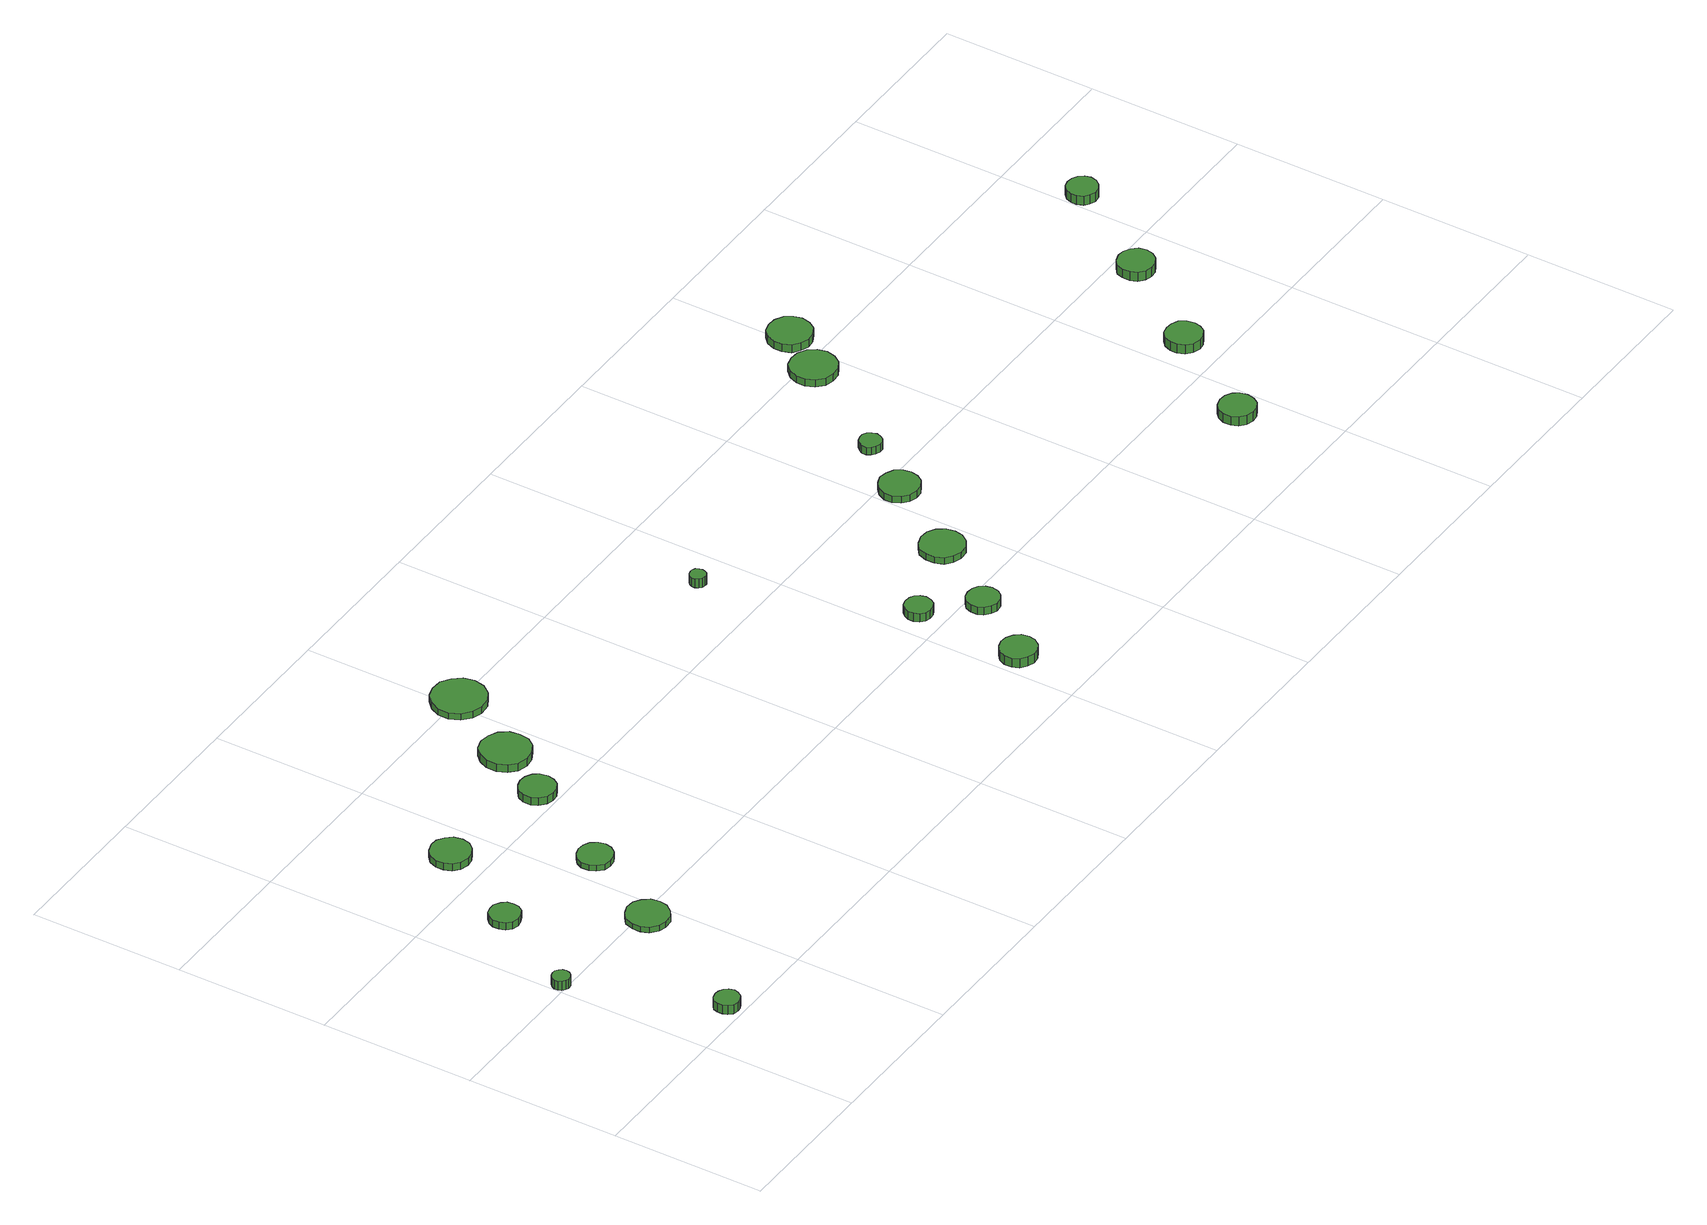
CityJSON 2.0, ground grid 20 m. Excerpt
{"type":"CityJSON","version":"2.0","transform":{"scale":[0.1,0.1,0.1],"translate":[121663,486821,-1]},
"CityObjects":{
"tree1":{"type":"SolitaryVegetationObject","attributes":{"function":"something"},"geometry":[{"type":"MultiSurface","lod":"1","boundaries":[[[0,1,2,3,4,5,6,7,8,9,10,11,12,13,14]],[[15,16,17,18,19,20,21,22,23,24,25,26,27,28,29]],[[0,29,28,1]],[[1,28,27,2]],[[2,27,26,3]],[[3,26,25,4]],[[4,25,24,5]],[[5,24,23,6]],[[6,23,22,7]],[[7,22,21,8]],[[8,21,20,9]],[[9,20,19,10]],[[10,19,18,11]],[[11,18,17,12]],[[12,17,16,13]],[[13,16,15,14]],[[14,15,29,0]]]}]},
"tree2":{"type":"SolitaryVegetationObject","attributes":{"function":"something"},"geometry":[{"type":"MultiSurface","lod":"1","boundaries":[[[30,31,32,33,34,35,36,37,38,39,40,41,42,43,44]],[[45,46,47,48,49,50,51,52,53,54,55,56,57,58,59]],[[30,59,58,31]],[[31,58,57,32]],[[32,57,56,33]],[[33,56,55,34]],[[34,55,54,35]],[[35,54,53,36]],[[36,53,52,37]],[[37,52,51,38]],[[38,51,50,39]],[[39,50,49,40]],[[40,49,48,41]],[[41,48,47,42]],[[42,47,46,43]],[[43,46,45,44]],[[44,45,59,30]]]}]},
"tree3":{"type":"SolitaryVegetationObject","attributes":{"function":"something"},"geometry":[{"type":"MultiSurface","lod":"1","boundaries":[[[60,61,62,63,64,65,66,67,68,69,70,71,72,73,74]],[[75,76,77,78,79,80,81,82,83,84,85,86,87,88,89]],[[60,89,88,61]],[[61,88,87,62]],[[62,87,86,63]],[[63,86,85,64]],[[64,85,84,65]],[[65,84,83,66]],[[66,83,82,67]],[[67,82,81,68]],[[68,81,80,69]],[[69,80,79,70]],[[70,79,78,71]],[[71,78,77,72]],[[72,77,76,73]],[[73,76,75,74]],[[74,75,89,60]]]}]},
"tree4":{"type":"SolitaryVegetationObject","attributes":{"function":"something"},"geometry":[{"type":"MultiSurface","lod":"1","boundaries":[[[90,91,92,93,94,95,96,97,98,99,100,101,102,103,104]],[[105,106,107,108,109,110,111,112,113,114,115,116,117,118,119]],[[90,119,118,91]],[[91,118,117,92]],[[92,117,116,93]],[[93,116,115,94]],[[94,115,114,95]],[[95,114,113,96]],[[96,113,112,97]],[[97,112,111,98]],[[98,111,110,99]],[[99,110,109,100]],[[100,109,108,101]],[[101,108,107,102]],[[102,107,106,103]],[[103,106,105,104]],[[104,105,119,90]]]}]},
"tree5":{"type":"SolitaryVegetationObject","attributes":{"function":"something"},"geometry":[{"type":"MultiSurface","lod":"1","boundaries":[[[120,121,122,123,124,125,126,127,128,129,130,131,132,133,134]],[[135,136,137,138,139,140,141,142,143,144,145,146,147,148,149]],[[120,149,148,121]],[[121,148,147,122]],[[122,147,146,123]],[[123,146,145,124]],[[124,145,144,125]],[[125,144,143,126]],[[126,143,142,127]],[[127,142,141,128]],[[128,141,140,129]],[[129,140,139,130]],[[130,139,138,131]],[[131,138,137,132]],[[132,137,136,133]],[[133,136,135,134]],[[134,135,149,120]]]}]},
"tree6":{"type":"SolitaryVegetationObject","attributes":{"function":"something"},"geometry":[{"type":"MultiSurface","lod":"1","boundaries":[[[150,151,152,153,154,155,156,157,158,159,160,161,162,163,164]],[[165,166,167,168,169,170,171,172,173,174,175,176,177,178,179]],[[150,179,178,151]],[[151,178,177,152]],[[152,177,176,153]],[[153,176,175,154]],[[154,175,174,155]],[[155,174,173,156]],[[156,173,172,157]],[[157,172,171,158]],[[158,171,170,159]],[[159,170,169,160]],[[160,169,168,161]],[[161,168,167,162]],[[162,167,166,163]],[[163,166,165,164]],[[164,165,179,150]]]}]},
"tree7":{"type":"SolitaryVegetationObject","attributes":{"function":"something"},"geometry":[{"type":"MultiSurface","lod":"1","boundaries":[[[180,181,182,183,184,185,186,187,188,189,190,191,192,193,194]],[[195,196,197,198,199,200,201,202,203,204,205,206,207,208,209]],[[180,209,208,181]],[[181,208,207,182]],[[182,207,206,183]],[[183,206,205,184]],[[184,205,204,185]],[[185,204,203,186]],[[186,203,202,187]],[[187,202,201,188]],[[188,201,200,189]],[[189,200,199,190]],[[190,199,198,191]],[[191,198,197,192]],[[192,197,196,193]],[[193,196,195,194]],[[194,195,209,180]]]}]},
"tree8":{"type":"SolitaryVegetationObject","attributes":{"function":"something"},"geometry":[{"type":"MultiSurface","lod":"1","boundaries":[[[210,211,212,213,214,215,216,217,218,219,220,221,222,223,224]],[[225,226,227,228,229,230,231,232,233,234,235,236,237,238,239]],[[210,239,238,211]],[[211,238,237,212]],[[212,237,236,213]],[[213,236,235,214]],[[214,235,234,215]],[[215,234,233,216]],[[216,233,232,217]],[[217,232,231,218]],[[218,231,230,219]],[[219,230,229,220]],[[220,229,228,221]],[[221,228,227,222]],[[222,227,226,223]],[[223,226,225,224]],[[224,225,239,210]]]}]},
"tree9":{"type":"SolitaryVegetationObject","attributes":{"function":"something"},"geometry":[{"type":"MultiSurface","lod":"1","boundaries":[[[240,241,242,243,244,245,246,247,248,249,250,251,252,253,254]],[[255,256,257,258,259,260,261,262,263,264,265,266,267,268,269]],[[240,269,268,241]],[[241,268,267,242]],[[242,267,266,243]],[[243,266,265,244]],[[244,265,264,245]],[[245,264,263,246]],[[246,263,262,247]],[[247,262,261,248]],[[248,261,260,249]],[[249,260,259,250]],[[250,259,258,251]],[[251,258,257,252]],[[252,257,256,253]],[[253,256,255,254]],[[254,255,269,240]]]}]},
"tree10":{"type":"SolitaryVegetationObject","attributes":{"function":"something"},"geometry":[{"type":"MultiSurface","lod":"1","boundaries":[[[270,271,272,273,274,275,276,277,278,279,280,281,282,283,284]],[[285,286,287,288,289,290,291,292,293,294,295,296,297,298,299]],[[270,299,298,271]],[[271,298,297,272]],[[272,297,296,273]],[[273,296,295,274]],[[274,295,294,275]],[[275,294,293,276]],[[276,293,292,277]],[[277,292,291,278]],[[278,291,290,279]],[[279,290,289,280]],[[280,289,288,281]],[[281,288,287,282]],[[282,287,286,283]],[[283,286,285,284]],[[284,285,299,270]]]}]},
"tree11":{"type":"SolitaryVegetationObject","attributes":{"function":"something"},"geometry":[{"type":"MultiSurface","lod":"1","boundaries":[[[300,301,302,303,304,305,306,307,308,309,310,311,312,313,314]],[[315,316,317,318,319,320,321,322,323,324,325,326,327,328,329]],[[300,329,328,301]],[[301,328,327,302]],[[302,327,326,303]],[[303,326,325,304]],[[304,325,324,305]],[[305,324,323,306]],[[306,323,322,307]],[[307,322,321,308]],[[308,321,320,309]],[[309,320,319,310]],[[310,319,318,311]],[[311,318,317,312]],[[312,317,316,313]],[[313,316,315,314]],[[314,315,329,300]]]}]},
"tree12":{"type":"SolitaryVegetationObject","attributes":{"function":"something"},"geometry":[{"type":"MultiSurface","lod":"1","boundaries":[[[330,331,332,333,334,335,336,337,338,339,340,341,342,343,344]],[[345,346,347,348,349,350,351,352,353,354,355,356,357,358,359]],[[330,359,358,331]],[[331,358,357,332]],[[332,357,356,333]],[[333,356,355,334]],[[334,355,354,335]],[[335,354,353,336]],[[336,353,352,337]],[[337,352,351,338]],[[338,351,350,339]],[[339,350,349,340]],[[340,349,348,341]],[[341,348,347,342]],[[342,347,346,343]],[[343,346,345,344]],[[344,345,359,330]]]}]},
"tree13":{"type":"SolitaryVegetationObject","attributes":{"function":"something"},"geometry":[{"type":"MultiSurface","lod":"1","boundaries":[[[360,361,362,363,364,365,366,367,368,369,370,371,372,373,374]],[[375,376,377,378,379,380,381,382,383,384,385,386,387,388,389]],[[360,389,388,361]],[[361,388,387,362]],[[362,387,386,363]],[[363,386,385,364]],[[364,385,384,365]],[[365,384,383,366]],[[366,383,382,367]],[[367,382,381,368]],[[368,381,380,369]],[[369,380,379,370]],[[370,379,378,371]],[[371,378,377,372]],[[372,377,376,373]],[[373,376,375,374]],[[374,375,389,360]]]}]},
"tree14":{"type":"SolitaryVegetationObject","attributes":{"function":"something"},"geometry":[{"type":"MultiSurface","lod":"1","boundaries":[[[390,391,392,393,394,395,396,397,398,399,400,401,402,403,404]],[[405,406,407,408,409,410,411,412,413,414,415,416,417,418,419]],[[390,419,418,391]],[[391,418,417,392]],[[392,417,416,393]],[[393,416,415,394]],[[394,415,414,395]],[[395,414,413,396]],[[396,413,412,397]],[[397,412,411,398]],[[398,411,410,399]],[[399,410,409,400]],[[400,409,408,401]],[[401,408,407,402]],[[402,407,406,403]],[[403,406,405,404]],[[404,405,419,390]]]}]},
"tree15":{"type":"SolitaryVegetationObject","attributes":{"function":"something"},"geometry":[{"type":"MultiSurface","lod":"1","boundaries":[[[420,421,422,423,424,425,426,427,428,429,430,431,432,433,434]],[[435,436,437,438,439,440,441,442,443,444,445,446,447,448,449]],[[420,449,448,421]],[[421,448,447,422]],[[422,447,446,423]],[[423,446,445,424]],[[424,445,444,425]],[[425,444,443,426]],[[426,443,442,427]],[[427,442,441,428]],[[428,441,440,429]],[[429,440,439,430]],[[430,439,438,431]],[[431,438,437,432]],[[432,437,436,433]],[[433,436,435,434]],[[434,435,449,420]]]}]},
"tree16":{"type":"SolitaryVegetationObject","attributes":{"function":"something"},"geometry":[{"type":"MultiSurface","lod":"1","boundaries":[[[450,451,452,453,454,455,456,457,458,459,460,461,462,463,464]],[[465,466,467,468,469,470,471,472,473,474,475,476,477,478,479]],[[450,479,478,451]],[[451,478,477,452]],[[452,477,476,453]],[[453,476,475,454]],[[454,475,474,455]],[[455,474,473,456]],[[456,473,472,457]],[[457,472,471,458]],[[458,471,470,459]],[[459,470,469,460]],[[460,469,468,461]],[[461,468,467,462]],[[462,467,466,463]],[[463,466,465,464]],[[464,465,479,450]]]}]},
"tree17":{"type":"SolitaryVegetationObject","attributes":{"function":"something"},"geometry":[{"type":"MultiSurface","lod":"1","boundaries":[[[480,481,482,483,484,485,486,487,488,489,490,491,492,493,494]],[[495,496,497,498,499,500,501,502,503,504,505,506,507,508,509]],[[480,509,508,481]],[[481,508,507,482]],[[482,507,506,483]],[[483,506,505,484]],[[484,505,504,485]],[[485,504,503,486]],[[486,503,502,487]],[[487,502,501,488]],[[488,501,500,489]],[[489,500,499,490]],[[490,499,498,491]],[[491,498,497,492]],[[492,497,496,493]],[[493,496,495,494]],[[494,495,509,480]]]}]},
"tree18":{"type":"SolitaryVegetationObject","attributes":{"function":"something"},"geometry":[{"type":"MultiSurface","lod":"1","boundaries":[[[510,511,512,513,514,515,516,517,518,519,520,521,522,523,524]],[[525,526,527,528,529,530,531,532,533,534,535,536,537,538,539]],[[510,539,538,511]],[[511,538,537,512]],[[512,537,536,513]],[[513,536,535,514]],[[514,535,534,515]],[[515,534,533,516]],[[516,533,532,517]],[[517,532,531,518]],[[518,531,530,519]],[[519,530,529,520]],[[520,529,528,521]],[[521,528,527,522]],[[522,527,526,523]],[[523,526,525,524]],[[524,525,539,510]]]}]},
"tree19":{"type":"SolitaryVegetationObject","attributes":{"function":"something"},"geometry":[{"type":"MultiSurface","lod":"1","boundaries":[[[540,541,542,543,544,545,546,547,548,549,550,551,552,553,554]],[[555,556,557,558,559,560,561,562,563,564,565,566,567,568,569]],[[540,569,568,541]],[[541,568,567,542]],[[542,567,566,543]],[[543,566,565,544]],[[544,565,564,545]],[[545,564,563,546]],[[546,563,562,547]],[[547,562,561,548]],[[548,561,560,549]],[[549,560,559,550]],[[550,559,558,551]],[[551,558,557,552]],[[552,557,556,553]],[[553,556,555,554]],[[554,555,569,540]]]}]},
"tree20":{"type":"SolitaryVegetationObject","attributes":{"function":"something"},"geometry":[{"type":"MultiSurface","lod":"1","boundaries":[[[570,571,572,573,574,575,576,577,578,579,580,581,582,583,584]],[[585,586,587,588,589,590,591,592,593,594,595,596,597,598,599]],[[570,599,598,571]],[[571,598,597,572]],[[572,597,596,573]],[[573,596,595,574]],[[574,595,594,575]],[[575,594,593,576]],[[576,593,592,577]],[[577,592,591,578]],[[578,591,590,579]],[[579,590,589,580]],[[580,589,588,581]],[[581,588,587,582]],[[582,587,586,583]],[[583,586,585,584]],[[584,585,599,570]]]}]},
"tree21":{"type":"SolitaryVegetationObject","attributes":{"function":"something"},"geometry":[{"type":"MultiSurface","lod":"1","boundaries":[[[600,601,602,603,604,605,606,607,608,609,610,611,612,613,614]],[[615,616,617,618,619,620,621,622,623,624,625,626,627,628,629]],[[600,629,628,601]],[[601,628,627,602]],[[602,627,626,603]],[[603,626,625,604]],[[604,625,624,605]],[[605,624,623,606]],[[606,623,622,607]],[[607,622,621,608]],[[608,621,620,609]],[[609,620,619,610]],[[610,619,618,611]],[[611,618,617,612]],[[612,617,616,613]],[[613,616,615,614]],[[614,615,629,600]]]}]},
"tree22":{"type":"SolitaryVegetationObject","attributes":{"function":"something"},"geometry":[{"type":"MultiSurface","lod":"1","boundaries":[[[630,631,632,633,634,635,636,637,638,639,640,641,642,643,644]],[[645,646,647,648,649,650,651,652,653,654,655,656,657,658,659]],[[630,659,658,631]],[[631,658,657,632]],[[632,657,656,633]],[[633,656,655,634]],[[634,655,654,635]],[[635,654,653,636]],[[636,653,652,637]],[[637,652,651,638]],[[638,651,650,639]],[[639,650,649,640]],[[640,649,648,641]],[[641,648,647,642]],[[642,647,646,643]],[[643,646,645,644]],[[644,645,659,630]]]}]}
},
"vertices":[
[24,208,20],[23,212,20],[20,216,20],[16,219,20],[11,219,20],[7,218,20],[3,214,20],[1,210,20],[1,205,20],[3,201,20],[7,198,20],[11,196,20],[16,197,20],[20,199,20],[23,203,20],[23,203,7],[20,199,7],[16,197,7],[11,196,7],[7,198,7],[3,201,7],[1,205,7],[1,210,7],[3,214,7],[7,218,7],[11,219,7],[16,219,7],[20,216,7],[23,212,7],[24,208,7],
[91,18,25],[89,25,25],[85,30,25],[79,33,25],[73,34,25],[66,32,25],[61,28,25],[59,22,25],[59,15,25],[61,9,25],[66,4,25],[73,2,25],[79,3,25],[85,6,25],[89,12,25],[89,12,12],[85,6,12],[79,3,12],[73,2,12],[66,4,12],[61,9,12],[59,15,12],[59,22,12],[61,28,12],[66,32,12],[73,34,12],[79,33,12],[85,30,12],[89,25,12],[91,18,12],
[103,330,17],[102,338,17],[97,344,17],[89,349,17],[81,349,17],[73,347,17],[67,341,17],[64,334,17],[64,326,17],[67,318,17],[73,312,17],[81,310,17],[89,311,17],[97,315,17],[102,322,17],[102,322,7],[97,315,7],[89,311,7],[81,310,7],[73,312,7],[67,318,7],[64,326,7],[64,334,7],[67,341,7],[73,347,7],[81,349,7],[89,349,7],[97,344,7],[102,338,7],[103,330,7],
[199,189,16],[197,200,16],[190,209,16],[181,215,16],[169,216,16],[159,212,16],[150,205,16],[146,194,16],[146,183,16],[150,173,16],[159,165,16],[169,162,16],[181,163,16],[190,169,16],[197,178,16],[197,178,8],[190,169,8],[181,163,8],[169,162,8],[159,165,8],[150,173,8],[146,183,8],[146,194,8],[150,205,8],[159,212,8],[169,216,8],[181,215,8],[190,209,8],[197,200,8],[199,189,8],
[178,447,16],[176,458,16],[169,466,16],[160,472,16],[150,473,16],[139,469,16],[131,462,16],[127,452,16],[127,442,16],[131,432,16],[139,425,16],[150,422,16],[160,423,16],[169,428,16],[176,437,16],[176,437,6],[169,428,6],[160,423,6],[150,422,6],[139,425,6],[131,432,6],[127,442,6],[127,452,6],[131,462,6],[139,469,6],[150,473,6],[160,472,6],[169,466,6],[176,458,6],[178,447,6],
[260,302,15],[258,311,15],[252,319,15],[244,323,15],[235,324,15],[226,321,15],[219,315,15],[215,307,15],[215,297,15],[219,289,15],[226,282,15],[235,280,15],[244,281,15],[252,285,15],[258,293,15],[258,293,7],[252,285,7],[244,281,7],[235,280,7],[226,282,7],[219,289,7],[215,297,7],[215,307,7],[219,315,7],[226,321,7],[235,324,7],[244,323,7],[252,319,7],[258,311,7],[260,302,7],
[333,427,17],[331,437,17],[326,444,17],[317,449,17],[308,450,17],[299,447,17],[291,441,17],[287,432,17],[287,422,17],[291,414,17],[299,407,17],[308,404,17],[317,405,17],[326,410,17],[331,418,17],[331,418,6],[326,410,6],[317,405,6],[308,404,6],[299,407,6],[291,414,6],[287,422,6],[287,432,6],[291,441,6],[299,447,6],[308,450,6],[317,449,6],[326,444,6],[331,437,6],[333,427,6],
[383,497,17],[381,510,17],[373,521,17],[361,527,17],[348,529,17],[335,525,17],[326,516,17],[320,504,17],[320,490,17],[326,478,17],[335,469,17],[348,465,17],[361,467,17],[373,473,17],[381,484,17],[381,484,6],[373,473,6],[361,467,6],[348,465,6],[335,469,6],[326,478,6],[320,490,6],[320,504,6],[326,516,6],[335,525,6],[348,529,6],[361,527,6],[373,521,6],[381,510,6],[383,497,6],
[445,598,15],[442,612,15],[433,623,15],[421,631,15],[406,632,15],[393,628,15],[382,618,15],[376,605,15],[376,591,15],[382,578,15],[393,568,15],[406,564,15],[421,565,15],[433,572,15],[442,584,15],[442,584,6],[433,572,6],[421,565,6],[406,564,6],[393,568,6],[382,578,6],[376,591,6],[376,605,6],[382,618,6],[393,628,6],[406,632,6],[421,631,6],[433,623,6],[442,612,6],[445,598,6],
[854,92,21],[852,102,21],[846,109,21],[837,114,21],[828,115,21],[819,112,21],[811,106,21],[807,97,21],[807,87,21],[811,78,21],[819,72,21],[828,69,21],[837,70,21],[846,75,21],[852,83,21],[852,83,8],[846,75,8],[837,70,8],[828,69,8],[819,72,8],[811,78,8],[807,87,8],[807,97,8],[811,106,8],[819,112,8],[828,115,8],[837,114,8],[846,109,8],[852,102,8],[854,92,8],
[759,482,22],[758,486,22],[756,490,22],[752,492,22],[748,492,22],[744,491,22],[741,488,22],[739,484,22],[739,480,22],[741,476,22],[744,473,22],[748,472,22],[752,472,22],[756,474,22],[758,478,22],[758,478,9],[756,474,9],[752,472,9],[748,472,9],[744,473,9],[741,476,9],[739,480,9],[739,484,9],[741,488,9],[744,491,9],[748,492,9],[752,492,9],[756,490,9],[758,486,9],[759,482,9],
[858,236,18],[856,243,18],[852,249,18],[846,252,18],[838,253,18],[831,251,18],[826,246,18],[823,239,18],[823,232,18],[826,225,18],[831,220,18],[838,218,18],[846,219,18],[852,222,18],[856,228,18],[856,228,6],[852,222,6],[846,219,6],[838,218,6],[831,220,6],[826,225,6],[823,232,6],[823,239,6],[826,246,6],[831,251,6],[838,253,6],[846,252,6],[852,249,6],[856,243,6],[858,236,6],
[915,181,17],[913,189,17],[908,196,17],[901,200,17],[892,201,17],[884,199,17],[877,193,17],[874,185,17],[874,176,17],[877,169,17],[884,163,17],[892,160,17],[901,161,17],[908,165,17],[913,172,17],[913,172,6],[908,165,6],[901,161,6],[892,160,6],[884,163,6],[877,169,6],[874,176,6],[874,185,6],[877,193,6],[884,199,6],[892,201,6],[901,200,6],[908,196,6],[913,189,6],[915,181,6],
[986,277,15],[984,288,15],[977,298,15],[967,304,15],[955,305,15],[944,301,15],[935,294,15],[931,283,15],[931,271,15],[935,260,15],[944,253,15],[955,249,15],[967,250,15],[977,256,15],[984,266,15],[984,266,6],[977,256,6],[967,250,6],[955,249,6],[944,253,6],[935,260,6],[931,271,6],[931,283,6],[935,294,6],[944,301,6],[955,305,6],[967,304,6],[977,298,6],[984,288,6],[986,277,6],
[1054,380,16],[1052,390,16],[1046,399,16],[1036,404,16],[1026,406,16],[1016,402,16],[1008,395,16],[1003,385,16],[1003,375,16],[1008,365,16],[1016,358,16],[1026,355,16],[1036,356,16],[1046,361,16],[1052,370,16],[1052,370,6],[1046,361,6],[1036,356,6],[1026,355,6],[1016,358,6],[1008,365,6],[1003,375,6],[1003,385,6],[1008,395,6],[1016,402,6],[1026,406,6],[1036,404,6],[1046,399,6],[1052,390,6],[1054,380,6],
[1094,452,17],[1092,458,17],[1089,463,17],[1084,466,17],[1078,466,17],[1072,464,17],[1068,460,17],[1065,455,17],[1065,449,17],[1068,444,17],[1072,440,17],[1078,438,17],[1084,438,17],[1089,441,17],[1092,446,17],[1092,446,6],[1089,441,6],[1084,438,6],[1078,438,6],[1072,440,6],[1068,444,6],[1065,449,6],[1065,455,6],[1068,460,6],[1072,464,6],[1078,466,6],[1084,466,6],[1089,463,6],[1092,458,6],[1094,452,6],
[1198,586,16],[1195,598,16],[1188,608,16],[1177,614,16],[1165,615,16],[1153,612,16],[1144,603,16],[1139,592,16],[1139,580,16],[1144,569,16],[1153,560,16],[1165,557,16],[1177,558,16],[1188,564,16],[1195,574,16],[1195,574,6],[1188,564,6],[1177,558,6],[1165,557,6],[1153,560,6],[1144,569,6],[1139,580,6],[1139,592,6],[1144,603,6],[1153,612,6],[1165,615,6],[1177,614,6],[1188,608,6],[1195,598,6],[1198,586,6],
[1384,124,20],[1382,134,20],[1377,141,20],[1368,146,20],[1359,147,20],[1349,144,20],[1342,138,20],[1338,129,20],[1338,119,20],[1342,110,20],[1349,104,20],[1359,101,20],[1368,102,20],[1377,107,20],[1382,115,20],[1382,115,7],[1377,107,7],[1368,102,7],[1359,101,7],[1349,104,7],[1342,110,7],[1338,119,7],[1338,129,7],[1342,138,7],[1349,144,7],[1359,147,7],[1368,146,7],[1377,141,7],[1382,134,7],[1384,124,7],
[1236,644,17],[1233,655,17],[1227,664,17],[1216,670,17],[1205,671,17],[1194,668,17],[1185,660,17],[1181,649,17],[1181,638,17],[1185,627,17],[1194,620,17],[1205,616,17],[1216,617,17],[1227,623,17],[1233,632,17],[1233,632,6],[1227,623,6],[1216,617,6],[1205,616,6],[1194,620,6],[1185,627,6],[1181,638,6],[1181,649,6],[1185,660,6],[1194,668,6],[1205,671,6],[1216,670,6],[1227,664,6],[1233,655,6],[1236,644,6],
[1468,250,20],[1466,260,20],[1461,268,20],[1452,272,20],[1443,273,20],[1433,271,20],[1426,264,20],[1422,255,20],[1422,246,20],[1426,237,20],[1433,230,20],[1443,227,20],[1452,228,20],[1461,233,20],[1466,241,20],[1466,241,7],[1461,233,7],[1452,228,7],[1443,227,7],[1433,230,7],[1426,237,7],[1422,246,7],[1422,255,7],[1426,264,7],[1433,271,7],[1443,273,7],[1452,272,7],[1461,268,7],[1466,260,7],[1468,250,7],
[1556,371,21],[1554,381,21],[1548,388,21],[1539,393,21],[1530,394,21],[1521,391,21],[1513,385,21],[1510,376,21],[1510,366,21],[1513,357,21],[1521,351,21],[1530,348,21],[1539,349,21],[1548,354,21],[1554,362,21],[1554,362,8],[1548,354,8],[1539,349,8],[1530,348,8],[1521,351,8],[1513,357,8],[1510,366,8],[1510,376,8],[1513,385,8],[1521,391,8],[1530,394,8],[1539,393,8],[1548,388,8],[1554,381,8],[1556,371,8],
[1641,501,20],[1639,509,20],[1634,515,20],[1627,519,20],[1619,520,20],[1611,518,20],[1605,512,20],[1602,505,20],[1602,497,20],[1605,489,20],[1611,484,20],[1619,481,20],[1627,482,20],[1634,486,20],[1639,493,20],[1639,493,7],[1634,486,7],[1627,482,7],[1619,481,7],[1611,484,7],[1605,489,7],[1602,497,7],[1602,505,7],[1605,512,7],[1611,518,7],[1619,520,7],[1627,519,7],[1634,515,7],[1639,509,7],[1641,501,7]
]}
